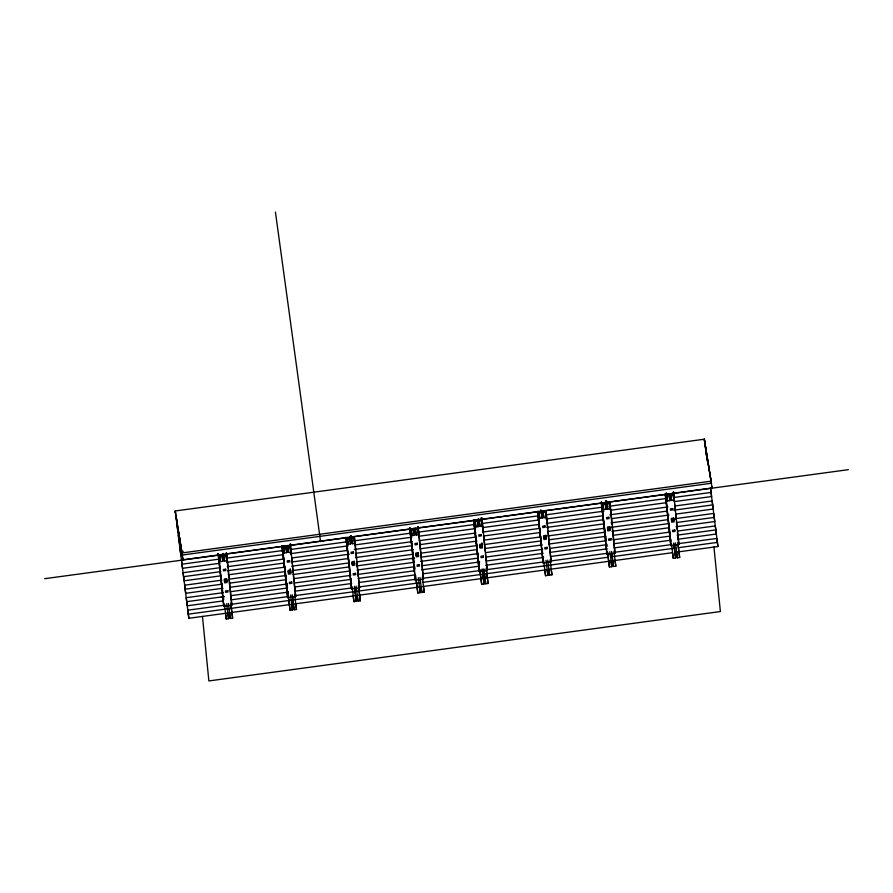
<?xml version="1.0" encoding="UTF-8"?>
<svg xmlns="http://www.w3.org/2000/svg" width="893" height="893" viewBox="0 0 893 893"><rect width="100%" height="100%" fill="white"/><g stroke="black" fill="none" stroke-linecap="round" stroke-linejoin="round"><path stroke-width="1.34" d="M672.34 552.7L188.836 618.28L175.229 510.975L704.32 439.211L712.101 487.991L183.009 559.766L182.73 558.058M180.442 551.695L183.21 551.316M711.185 481.171L182.094 552.934L183.009 559.766M44.65 578.686L218.763 555.167M226.934 553.961L284.934 546.092M289.209 545.612L347.076 537.664M349.833 537.296L411.974 528.868M417.5 528.12L474.328 520.496M481.238 519.559L540.399 511.443M545.924 510.696L602.541 503.016M605.309 502.636L667.451 494.209M672.976 493.461L848.35 469.673M226.9 555.323L231.867 605.186L223.763 606.28L218.796 556.428L226.9 555.323L226.454 552.644M290.761 546.661L282.657 547.766L287.624 597.618L295.728 596.524L290.325 543.982M418.493 529.337L423.449 579.2L415.357 580.294L410.389 530.442L418.493 529.337L418.047 526.647M482.354 520.675L474.25 521.78L479.217 571.632L487.321 570.538L481.919 517.985M601.982 504.456L610.086 503.351L615.043 553.213L606.95 554.307L601.458 501.799L606.95 554.307M673.947 494.689L665.843 495.794L670.81 545.645L678.914 544.551L673.501 491.998M182.016 564.186L219.321 559.13M226.23 558.192L282.869 550.512M291.151 549.385L347.79 541.705M354.7 540.767L411.338 533.076M418.248 532.15L474.886 524.459M481.785 523.521L538.423 515.841M546.717 514.714L601.971 507.224M608.881 506.286L666.904 498.417M673.813 497.479L711.107 492.423M281.44 550.858L284.208 550.479M219.399 554.754L220.526 561.608L222.859 561.295L221.955 554.475M223.44 554.196L224.567 561.061L226.911 560.748L225.996 553.928M283.26 546.092L284.387 552.946L286.731 552.633L285.816 545.813M287.312 545.534L288.428 552.399L290.772 552.086L289.857 545.266M347.131 537.43L348.248 544.284L350.592 543.971L349.676 537.151M351.172 536.872L352.3 543.737L354.633 543.424L353.728 536.604M410.992 528.768L412.108 535.621L414.452 535.309L413.548 528.489M415.033 528.209L416.16 535.074L418.504 534.762L417.589 527.942M474.853 520.094L475.98 526.959L478.324 526.647L477.409 519.826M478.905 519.547L480.021 526.412L482.365 526.1L481.45 519.279M538.713 511.432L539.841 518.297L542.185 517.985L541.27 511.164M542.765 510.885L543.882 517.75L546.226 517.438L545.31 510.617M602.585 502.77L603.701 509.635L606.046 509.323L605.13 502.502M606.403 500.85L607.753 509.088L610.086 508.776L609.182 501.955M666.223 492.735L667.573 500.973L669.906 500.66L669.002 493.84M670.487 493.561L671.614 500.426L673.958 500.113L673.043 493.293M219.834 563.249L182.54 568.305L181.469 560.224M226.744 562.311L283.382 554.631M290.292 553.693L348.315 545.824M355.213 544.886L411.852 537.206M418.761 536.269L475.4 528.589M482.309 527.651L538.948 519.972M545.857 519.034L603.88 511.164M610.779 510.227L666.044 502.726M674.327 501.598L711.621 496.541L710.549 488.46M220.337 567.658L183.043 572.714L184.114 580.807L221.408 575.739M227.246 566.72L283.885 559.04M292.167 557.913L347.422 550.423M354.331 549.485L412.354 541.616M419.264 540.678L475.902 532.987M482.812 532.061L539.45 524.37M546.349 523.432L602.987 515.752M609.897 514.814L667.919 506.945M674.829 506.007L712.123 500.951L713.206 509.032L675.901 514.1M183.59 576.677L220.895 571.62M227.804 570.683L284.443 563.003M291.341 562.065L349.364 554.196M356.274 553.258L411.528 545.757M419.822 544.641L476.46 536.961M483.37 536.023L539.997 528.332M546.907 527.395L603.545 519.715M611.839 518.599L667.093 511.097M674.003 510.16L712.681 504.913M228.318 574.802L284.956 567.122M291.866 566.184L348.504 558.505M355.414 557.567L413.426 549.697M420.335 548.76L476.974 541.08M483.883 540.142L540.522 532.462M547.431 531.525L604.07 523.845M610.979 522.907L668.991 515.038M221.911 580.149L184.617 585.205L185.688 593.298L222.982 588.23M228.82 579.211L285.459 571.531M292.368 570.594L348.996 562.914M357.289 561.786L412.544 554.296M420.837 553.169L477.476 545.489M484.386 544.551L541.024 536.872M547.922 535.934L604.561 528.243M611.471 527.305L668.109 519.626M675.019 518.688L713.697 513.442L714.78 521.534L676.09 526.781M224.411 580.26L226.755 579.948M288.272 571.598L290.616 571.286M352.143 562.936L354.488 562.623M416.004 554.274L418.348 553.961M479.865 545.612L482.209 545.299M543.737 536.95L546.069 536.637M607.597 528.288L609.941 527.975M671.458 519.626L673.802 519.313M224.433 580.495L226.777 580.182M288.305 571.833L290.638 571.52L290.281 568.763M352.166 563.17L354.51 562.858M416.026 554.508L418.37 554.196M479.887 545.846L482.231 545.534L481.874 542.777M543.759 537.184L546.092 536.872M607.62 528.522L609.964 528.209M671.48 519.86L673.824 519.547M224.523 581.343L226.867 581.019M288.383 572.681L290.727 572.357M352.244 564.019L354.588 563.695M416.116 555.357L418.449 555.033M479.976 546.695L482.32 546.371M543.837 538.033L546.181 537.709M607.709 529.37L610.042 529.047M671.569 520.708L673.914 520.385M224.545 581.6L226.889 581.276M288.406 572.938L290.75 572.614M352.277 564.276L354.61 563.952M416.138 555.613L418.482 555.29M479.999 546.951L482.343 546.628M543.87 538.289L546.203 537.966M607.731 529.627L610.075 529.303M671.592 520.965L673.936 520.641M185.175 589.168L222.469 584.111M229.378 583.174L286.017 575.494M292.915 574.556L349.554 566.876M356.463 565.939L414.486 558.069M421.396 557.132L476.65 549.641M484.944 548.514L541.582 540.834M548.481 539.897L605.119 532.206M612.029 531.268L668.667 523.588M676.961 522.472L714.255 517.404M411.684 558.605L414.452 558.225M229.892 587.304L286.53 579.613M293.44 578.675L350.078 570.995M356.988 570.058L413.626 562.378M420.536 561.44L478.548 553.571M485.457 552.633L542.096 544.953M549.005 544.016L605.644 536.336M612.553 535.398L669.192 527.718M223.484 592.639L186.191 597.696L187.262 605.789L223.183 600.911M230.394 591.702L287.033 584.022M293.942 583.084L350.581 575.405M357.479 574.467L414.118 566.787M422.411 565.66L477.666 558.17M485.959 557.042L542.598 549.362M549.496 548.425L606.135 540.745M613.045 539.807L669.683 532.116M677.977 531L715.271 525.932L716.353 534.025L677.664 539.272M186.749 601.67L224.043 596.602M230.952 595.664L287.591 587.985M294.489 587.047L351.128 579.367M358.037 578.43L414.676 570.75M421.585 569.812L479.608 561.943M486.518 561.005L543.156 553.325M550.055 552.387L606.693 544.708M613.603 543.77L670.241 536.079M677.151 535.153L715.829 529.906M221.241 597.138L224.009 596.77M476.806 562.478L479.563 562.099M231.466 599.795L288.104 592.115M295.014 591.177L351.652 583.486M358.562 582.549L415.2 574.869M423.483 573.752L478.748 566.251M485.647 565.314L543.67 557.444M550.579 556.506L607.218 548.827M614.127 547.889L670.766 540.209M225.058 605.13L187.764 610.198L188.836 618.28M231.968 604.204L288.606 596.513M295.516 595.575L352.155 587.895M359.053 586.958L415.691 579.278M422.601 578.34L483.381 570.091M487.533 569.533L542.788 562.043M551.07 560.916L607.709 553.236M614.618 552.298L671.257 544.618M678.167 543.681L716.845 538.434L717.927 546.516L675.097 552.321M351.485 588.956L359.589 587.862L354.621 537.999L346.529 539.104L351.485 588.956L346.138 537.832M543.078 562.97L551.182 561.876L546.215 512.013L538.122 513.118L543.078 562.97L537.731 511.845M188.323 614.161L420.402 582.683M423.159 582.303L608.267 557.199M611.035 556.819L675.956 548.012M678.725 547.643L717.403 542.397M225.438 613.312L226.242 619.005L228.575 618.682L226.688 603.668M229.479 612.765L230.282 618.458L232.626 618.135L230.729 603.11M288.272 596.457L290.102 610.343L292.446 610.019L290.549 595.006M292.312 595.91L294.143 609.796L296.487 609.472L294.59 594.448M353.159 595.988L353.963 601.681L356.307 601.357L354.409 586.344M357.211 595.441L358.004 601.134L360.348 600.81L358.461 585.786M416.171 580.506L417.824 593.019L420.168 592.695L418.281 577.682M421.072 586.779L421.876 592.472L424.208 592.148L422.322 577.124M479.854 570.471L481.695 584.357L484.028 584.033L482.142 569.008M483.906 569.924L485.736 583.81L488.08 583.486L486.183 568.461M544.752 570.002L545.556 575.695L547.9 575.371L546.003 560.346M548.804 569.455L549.597 575.148L551.941 574.824L550.043 559.799M607.419 551.785L609.417 567.033L611.761 566.709L609.863 551.684M611.627 552.6L613.469 566.486L615.802 566.162L613.915 551.137M672.485 552.678L673.277 558.371L675.621 558.047L673.735 543.022M676.526 552.131L677.329 557.824L679.673 557.5L677.776 542.475M711.821 486.294L712.101 487.991M672.831 493.249L673.958 500.113M668.79 493.796L669.906 500.66M608.97 501.911L610.086 508.776M604.929 502.458L606.046 509.323M545.11 510.573L546.226 517.438M540.834 509.747L542.185 517.985M481.014 517.862L482.365 526.1M477.197 519.782L478.324 526.647M417.377 527.897L418.504 534.762M413.336 528.444L414.452 535.309M409.954 527.752L410.389 530.442M353.516 536.559L354.633 543.424M349.699 538.479L350.592 543.971M289.879 546.594L290.772 552.086M285.604 545.768L286.731 552.633M225.784 553.883L226.911 560.748M221.966 555.803L222.859 561.295M218.361 553.738L218.796 556.428M175.508 513.04L175.229 510.975L182.373 555.011L711.464 483.247L704.32 439.211L704.555 440.93M177.104 523.644L176.189 517.192M177.674 527.104L177.941 528.801L176.468 518.889M178.511 532.261L178.79 533.958L177.874 527.506M179.359 537.419L179.638 539.126L178.723 532.674M180.196 542.576L180.475 544.284M181.324 549.441L179.56 537.832M181.893 552.901L182.172 554.598L180.687 544.697M605.889 500.772L606.258 504.02M478.135 518.71L478.536 521.345M350.636 536.793L351.049 539.517M350.402 536.034L350.804 538.669M287.189 548.179L287.602 550.914M705.827 450.976L706.385 454.939M679.673 557.5L677.832 543.625M675.621 558.047L673.791 544.172M615.009 560.48L615.802 566.162M610.957 561.027L611.761 566.709M551.137 569.142L551.941 574.824M547.096 569.689L547.9 575.371M488.08 583.486L486.25 569.611M484.028 584.033L482.376 571.52M423.416 586.467L424.208 592.148M419.364 587.014L420.168 592.695M360.348 600.81L358.517 586.935M356.307 601.357L354.476 587.482M295.683 603.791L296.487 609.472M291.643 604.338L292.446 610.019M232.626 618.135L230.963 605.621M227.782 613L228.575 618.682M175.229 510.975L175.474 512.694M176.736 522.74L177.819 530.833M178.31 535.231L179.393 543.324M179.884 547.733L180.966 555.814M606.593 500.951L607.039 503.842M606.302 501.788L606.738 504.601M605.822 501.196L606.191 503.875M415.145 530.587L415.524 533.333L415.089 530.52M351.128 535.599L351.574 538.501M350.849 536.436L351.284 539.249M350.536 536.738L350.904 539.45M275.435 212.065L320.576 541.683M287.825 548.324L288.26 551.171M287.044 548.112L287.412 550.825M223.116 553.76L223.551 556.573M709.768 472.922L711.252 482.834M708.651 466.068L710.125 475.969M707.803 460.9L708.718 467.363M706.966 455.743L707.881 462.194M705.548 447.125L707.033 457.037M705.269 445.428L705.905 450.172M670.699 493.606L671.614 500.426M666.658 494.164L667.573 500.973M606.838 502.279L607.753 509.088M602.797 502.826L603.701 509.635M542.977 510.941L543.882 517.75M538.925 511.488L539.841 518.297M479.106 519.603L480.021 526.412M475.065 520.15L475.98 526.959M415.245 528.265L416.16 535.074M411.204 528.812L412.108 535.621M351.384 536.927L352.3 543.737M347.332 537.474L348.248 544.284M287.524 545.59L288.428 552.399M283.472 546.136L284.387 552.946M223.652 554.252L224.567 561.061M219.611 554.799L220.526 561.608M670.665 495.582L671.023 498.35M606.447 501.475L606.939 504.757M478.715 518.8L479.072 521.568M415.212 530.23L415.569 532.998M350.994 536.124L351.485 539.405M287.624 548.068L287.97 550.825M223.261 553.448L223.618 556.216M704.32 439.211L706.374 455.352M706.731 458.12L707.077 460.888M710.448 487.623L717.927 546.516M678.914 544.551L677.407 532.027M675.432 542.799L677.329 557.824M665.084 493.952L670.241 534.929M670.766 539.026L671.101 541.75M671.391 543.346L673.277 558.371M670.81 545.645L665.464 494.51M613.971 544.663L615.043 553.213M611.571 551.461L613.469 566.486M601.335 502.837L604.941 531.525M605.287 534.248L605.979 539.718M606.492 543.815L606.838 546.549M607.53 552.008L609.417 567.033M601.223 502.614L605.867 539.495M606.38 543.591L606.727 546.315M551.182 561.876L549.675 549.351M547.71 560.123L549.597 575.148M537.352 511.276L541.66 545.422M542.006 548.157L542.52 552.254M543.033 556.35L543.379 559.074M543.658 560.67L545.556 575.695M486.238 561.987L487.321 570.538M483.839 568.785L485.736 583.81M473.603 520.173L477.387 550.211M477.733 552.946L478.246 557.042M478.771 561.139L479.106 563.874M479.798 569.332L481.695 584.357M473.491 519.938L477.275 549.988M477.621 552.722L478.135 556.819M478.659 560.916L479.173 565.012M479.217 571.632L473.87 520.507M423.449 579.2L417.969 526.691M419.978 577.447L421.876 592.472M409.742 528.835L413.872 561.608M414.385 565.704L414.732 568.439M415.591 575.259L417.824 593.019M409.63 528.6L413.928 562.746M414.274 565.481L414.787 569.578M415.357 580.294L409.865 527.785M358.517 579.323L359.589 587.862M356.117 586.109L358.004 601.134M345.77 537.262L350.581 575.505M350.927 578.24L351.44 582.336M352.076 586.656L353.963 601.681M295.728 596.524L294.221 584M292.257 594.771L294.143 609.796M282.009 546.159L286.14 578.932M286.653 583.029L287.178 587.125M287.691 591.222L290.102 610.343M281.898 545.936L286.206 580.07M286.541 582.805L287.066 586.902M287.579 590.999L287.926 593.733M287.624 597.618L282.277 546.494M230.785 596.647L231.867 605.186M228.385 603.434L230.282 618.458M217.981 553.448L222.859 592.829M223.194 595.564L223.719 599.661M224.344 603.981L226.242 619.005M223.763 606.28L218.272 553.772M713.953 547.018L720.383 611.549L208.873 680.935L202.454 616.393M673.422 492.043L674.382 501.687M674.661 504.445L675.342 511.343M675.621 514.1L676.168 519.614M676.447 522.372L677.128 529.27M609.696 502.078L610.109 506.219M610.388 508.977L611.895 524.146M612.163 526.903L613.681 542.073M546.103 513.497L547.621 528.667M547.889 531.424L549.407 546.594M481.829 518.029L483.336 533.188M483.615 535.956L485.122 551.115M485.401 553.872L486.082 560.771M354.242 536.726L355.615 550.523M355.894 553.28L356.441 558.795M356.709 561.552L357.401 568.439M357.669 571.207L358.227 576.722M290.236 544.016L291.341 555.044M291.609 557.801L292.167 563.316M292.435 566.073L293.127 572.971M293.395 575.728L293.942 581.243M226.376 552.678L227.882 567.848M228.161 570.605L228.842 577.492M229.121 580.249L229.668 585.763M229.947 588.532L230.628 595.419M225.683 569.209L223.339 569.522L223.473 570.861L225.817 570.538L225.683 569.209M289.544 560.547L287.211 560.86L287.345 562.199L289.678 561.876L289.544 560.547M353.416 551.885L351.072 552.198L351.206 553.537L353.55 553.213L353.416 551.885M417.277 543.223L414.932 543.536L415.066 544.875L417.411 544.551L417.277 543.223M481.137 534.561L478.804 534.874L478.927 536.213L481.271 535.889L481.137 534.561M545.009 525.899L542.665 526.211L542.799 527.551L545.143 527.227L545.009 525.899M608.87 517.237L606.526 517.549L606.66 518.889L609.004 518.565L608.87 517.237M672.73 508.575L670.386 508.887L670.52 510.227L672.864 509.903L672.73 508.575M226.632 578.697L224.288 579.021L224.668 582.828L227.012 582.504L226.632 578.697M290.493 570.035L288.149 570.359L288.528 574.166L290.872 573.842L290.493 570.035M354.354 561.373L352.021 561.697L352.4 565.492L354.733 565.18L354.354 561.373M418.225 552.711L415.881 553.035L416.261 556.83L418.605 556.518L418.225 552.711M482.086 544.049L479.742 544.373L480.121 548.168L482.466 547.856L482.086 544.049M545.947 535.387L543.614 535.711L543.982 539.506L546.326 539.193L545.947 535.387M609.819 526.725L607.474 527.049L607.854 530.844L610.187 530.531L609.819 526.725M673.679 518.063L671.335 518.386L671.715 522.182L674.059 521.869L673.679 518.063M227.827 590.664L225.482 590.976L225.616 592.316L227.949 591.992L227.827 590.664M291.687 582.002L289.343 582.314L289.477 583.654L291.821 583.33L291.687 582.002M355.548 573.339L353.204 573.652L353.338 574.992L355.682 574.668L355.548 573.339M419.409 564.677L417.076 564.99L417.21 566.329L419.543 566.006L419.409 564.677M483.28 556.015L480.936 556.328L481.07 557.667L483.414 557.344L483.28 556.015M547.141 547.353L544.797 547.666L544.931 549.005L547.275 548.682L547.141 547.353M611.002 538.691L608.658 539.004L608.792 540.343L611.136 540.019L611.002 538.691M674.874 530.029L672.529 530.342L672.663 531.681L674.996 531.357L674.874 530.029"/></g></svg>
